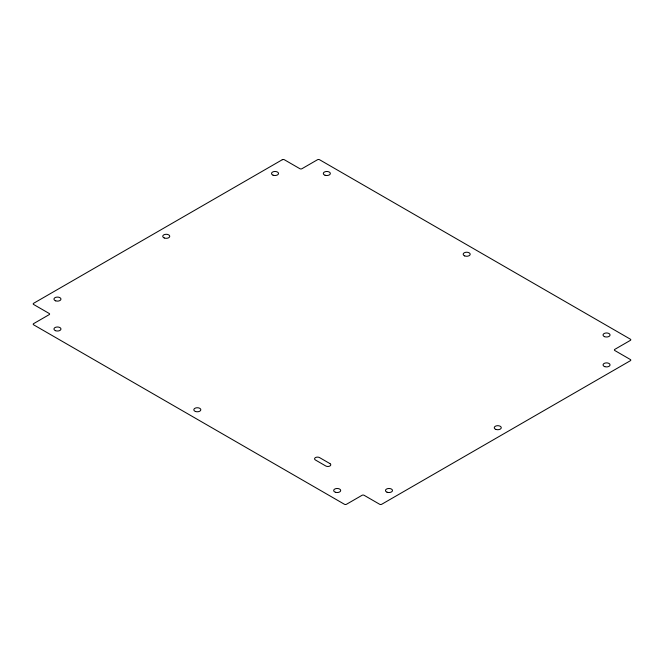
<?xml version="1.0" encoding="UTF-8"?>
<svg xmlns="http://www.w3.org/2000/svg" width="664" height="664" viewBox="0 0 664 664"><rect width="100%" height="100%" fill="white"/><g stroke="black" fill="none" stroke-linecap="round" stroke-linejoin="round"><path stroke-width="1" d="M282.275 159.733L33.632 303.29A1.469 0.847 0 0 0 33.632 304.486L49.169 313.458A1.469 0.847 0 0 1 49.169 314.653L33.632 323.625A1.469 0.847 0 0 0 33.632 324.82L344.433 504.266A1.469 0.847 0 0 0 346.5 504.266L362.046 495.294A1.469 0.847 0 0 1 364.113 495.294L379.659 504.266A1.469 0.847 0 0 0 381.725 504.266L630.368 360.71A1.469 0.847 0 0 0 630.368 359.514L614.831 350.542A1.469 0.847 0 0 1 614.831 349.347L630.368 340.375A1.469 0.847 0 0 0 630.368 339.179L319.567 159.733A1.469 0.847 0 0 0 317.5 159.733L301.954 168.706A1.469 0.847 0 0 1 299.887 168.706L284.341 159.733A1.469 0.847 0 0 0 282.275 159.733M329.908 463.58L319.591 457.62A2.93 1.693 0 0 0 315.425 457.612A2.93 1.693 0 0 0 315.45 460.011L325.758 465.97A2.93 1.693 0 0 0 329.925 465.979A2.93 1.693 0 0 0 329.908 463.58M387.012 492.19A3.519 2.034 0 0 0 392.49 490.654A3.519 2.034 0 0 0 387.444 488.679A3.519 2.034 0 0 0 387.012 492.19M496.008 429.459A3.519 2.034 0 0 0 501.279 427.699A3.519 2.034 0 0 0 496.008 425.948A3.519 2.034 0 0 0 496.008 429.459M604.788 366.652A3.519 2.034 0 0 0 610.058 364.901A3.519 2.034 0 0 0 604.788 363.142A3.519 2.034 0 0 0 604.788 366.652M604.572 336.673A3.519 2.034 0 0 0 610.05 335.137A3.519 2.034 0 0 0 605.004 333.162A3.519 2.034 0 0 0 604.572 336.673M464.709 255.922A3.519 2.034 0 0 0 470.187 254.387A3.519 2.034 0 0 0 465.149 252.42A3.519 2.034 0 0 0 464.709 255.922M325.061 175.255A3.519 2.034 0 0 0 330.34 173.495A3.519 2.034 0 0 0 325.061 171.735A3.519 2.034 0 0 0 325.061 175.255M335.42 492.265A3.519 2.034 0 0 0 340.698 490.505A3.519 2.034 0 0 0 335.42 488.745A3.519 2.034 0 0 0 335.42 492.265M195.556 411.514A3.519 2.034 0 0 0 200.835 409.754A3.519 2.034 0 0 0 195.556 408.003A3.519 2.034 0 0 0 195.556 411.514M55.485 330.689A3.519 2.034 0 0 0 60.963 329.153A3.519 2.034 0 0 0 55.917 327.186A3.519 2.034 0 0 0 55.485 330.689M55.701 300.858A3.519 2.034 0 0 0 60.972 299.099A3.519 2.034 0 0 0 55.701 297.347A3.519 2.034 0 0 0 55.701 300.858M164.265 237.978A3.519 2.034 0 0 0 169.743 236.442A3.519 2.034 0 0 0 164.705 234.475A3.519 2.034 0 0 0 164.265 237.978M273.045 175.172A3.519 2.034 0 0 0 278.523 173.636A3.519 2.034 0 0 0 273.485 171.669A3.519 2.034 0 0 0 273.045 175.172"/></g></svg>
